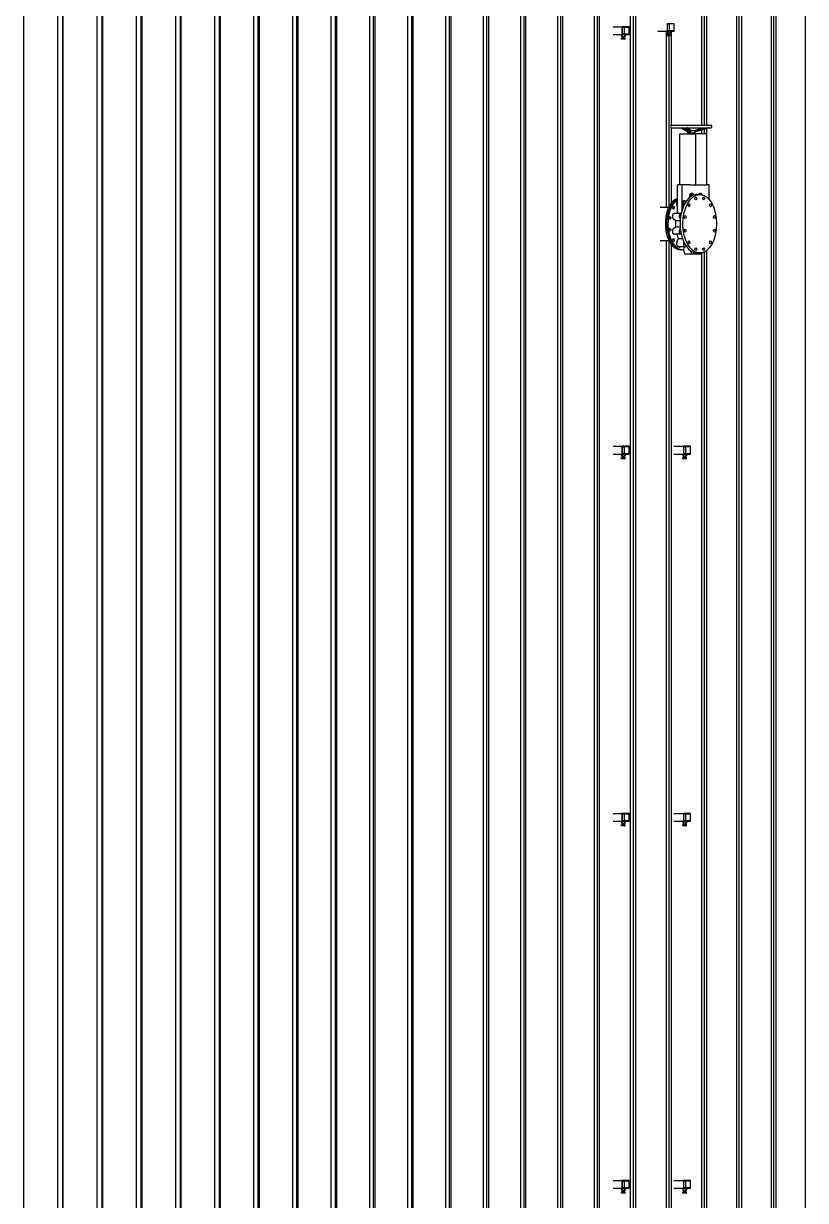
# Model space of a CAD drawing. Header units: millimetres. Extents: x 0 to 157650, y 0 to 89100.
# Drawn here: x 26623 to 32592, y 64173 to 73149 of the extents above; entities that cross this region are included whole.
import ezdxf

# ---------------------------------------------------------------- set-up
doc = ezdxf.new("R2010")
doc.units = ezdxf.units.MM
doc.header["$LTSCALE"] = 150
doc.layers.add('Visible', color=7, linetype='Continuous', lineweight=25)

msp = doc.modelspace()

# ---------------------------------------------------------------- linework, layer by layer
at = {"layer": 'Visible', "color": 9, "true_color": 0xc0c0c0}
for p, q in [((26622.7, 77170.4), (26622.7, 55508.9)), ((26883.9, 55508.9), (26883.9, 77170.4)), ((26922.1, 55508.9), (26922.1, 77170.4)), ((26923.9, 77170.4), (26923.9, 55508.9)), ((27184.8, 55508.9), (27184.8, 77170.4)), ((27222.1, 55508.9), (27222.1, 77170.4)), ((27224.7, 77170.4), (27224.7, 55508.9)), ((27485.1, 55508.9), (27485.1, 77170.4)), ((27521.4, 55508.9), (27521.4, 77170.4)), ((27524.9, 77170.4), (27524.9, 55508.9)), ((27784.7, 55508.9), (27784.7, 77170.4)), ((27820, 55508.9), (27820, 77170.4)), ((27824.4, 77170.4), (27824.4, 55508.9)), ((28083.3, 55508.9), (28083.3, 77170.4)), ((28117.7, 55508.9), (28117.7, 77170.4)), ((28122.9, 77170.4), (28122.9, 55508.9)), ((28380.9, 55508.9), (28380.9, 77170.4)), ((28414.3, 55508.9), (28414.3, 77170.4)), ((28420.3, 77170.4), (28420.3, 55508.9)), ((28677.2, 55508.9), (28677.2, 77170.4)), ((28709.5, 55508.9), (28709.5, 77170.4)), ((28716.4, 77170.4), (28716.4, 55508.9)), ((28972, 55508.9), (28972, 77170.4)), ((29003.3, 55508.9), (29003.3, 77170.4)), ((29011, 77170.4), (29011, 55508.9)), ((29265.2, 55508.9), (29265.2, 77170.4)), ((29295.4, 55508.9), (29295.4, 77170.4)), ((29304, 77170.4), (29304, 55508.9)), ((29556.6, 55508.9), (29556.6, 77170.4)), ((29585.7, 55508.9), (29585.7, 77170.4)), ((29595.1, 77170.4), (29595.1, 55508.9)), ((29846, 55508.9), (29846, 77170.4)), ((29873.9, 55508.9), (29873.9, 77170.4)), ((29884.2, 77170.4), (29884.2, 55508.9)), ((30133.2, 55508.9), (30133.2, 77170.4)), ((30160, 55508.9), (30160, 77170.4)), ((30171.1, 77170.4), (30171.1, 55508.9)), ((30418, 55508.9), (30418, 77170.4)), ((30443.7, 55508.9), (30443.7, 77170.4)), ((30455.6, 77170.4), (30455.6, 55508.9)), ((30700.3, 55508.9), (30700.3, 77170.4)), ((30724.9, 55508.9), (30724.9, 77170.4)), ((30737.6, 77170.4), (30737.6, 55508.9)), ((31800.9, 72374.9), (31800.9, 77170.4)), ((31820.7, 72374.9), (31820.7, 77170.4)), ((31836.6, 77170.4), (31836.6, 72374.9)), ((32068.1, 55508.9), (32068.1, 77170.4)), ((32086.6, 55508.9), (32086.6, 77170.4)), ((32103.3, 77170.4), (32103.3, 55508.9)), ((32331.7, 59289.5), (32331.7, 77170.4)), ((32349, 59289.5), (32349, 77170.4)), ((32366.4, 77170.4), (32366.4, 59286.5)), ((32591.6, 59238.9), (32591.6, 77170.4)), ((30980, 55508.9), (30980, 76223.4)), ((31003.3, 55508.9), (31003.3, 76215.9)), ((31016.8, 76215.9), (31016.8, 55508.9)), ((31256.7, 55508.9), (31256.7, 76153.2)), ((31278.9, 55508.9), (31278.9, 76152.9)), ((31293.2, 76152.9), (31293.2, 55508.9)), ((31530.4, 71749.9), (31530.4, 73091.9)), ((31566.5, 73091.9), (31566.5, 72374)), ((31551.4, 71754.5), (31551.4, 73055.9)), ((31566.5, 72355.7), (31566.5, 71778.5)), ((31800.9, 72350.7), (31800.9, 72354.9)), ((31836.6, 72350.7), (31836.6, 72306.9)), ((31800.9, 72306.9), (31800.9, 72339.6)), ((31820.7, 72306.9), (31820.7, 72345.8)), ((31530.4, 55508.9), (31530.4, 71493.9)), ((31551.4, 55508.9), (31551.4, 71489.3)), ((31566.5, 71465.3), (31566.5, 55508.9)), ((31800.9, 55508.9), (31800.9, 71395.1)), ((31820.7, 55508.9), (31820.7, 71408.3)), ((31836.6, 71418.3), (31836.6, 55508.9))]:
    msp.add_line(p, q, dxfattribs=at)
at = {"layer": 'Visible'}
for p, q in [((31123.8, 73125.4), (31192, 73125.4)), ((31190.2, 73123.4), (31190.2, 73067.4)), ((31243.4, 73125.4), (31192, 73125.4)), ((31192.9, 73122.4), (31242.4, 73122.4)), ((31192.9, 73068.4), (31192.9, 73122.4)), ((31194.7, 73119.4), (31193.7, 73118.4)), ((31209.7, 73118.4), (31193.7, 73118.4)), ((31193.7, 73068.4), (31193.7, 73118.4)), ((31208.7, 73119.4), (31194.7, 73119.4)), ((31208.7, 73119.4), (31209.7, 73118.4)), ((31209.7, 73068.4), (31209.7, 73118.4)), ((31242.4, 73122.4), (31242.4, 73068.4)), ((31245.2, 73067.4), (31245.2, 73123.4)), ((31464.8, 73091.9), (31537.7, 73091.9)), ((31532.2, 73091.2), (31532.2, 73078.1)), ((31534, 73091.9), (31532.7, 73091.4)), ((31534, 73077.4), (31532.7, 73077.9)), ((31534, 73077.4), (31536.1, 73077.4)), ((31535.9, 73149.9), (31535.9, 73093.9)), ((31536.1, 73077.4), (31546.9, 73077.4)), ((31537.7, 73091.9), (31588.4, 73091.9)), ((31538, 73065.9), (31538, 73077.4)), ((31538.6, 73148.9), (31587.5, 73148.9)), ((31538.6, 73094.9), (31538.6, 73148.9)), ((31539, 73145.9), (31538.6, 73145.5)), ((31554, 73144.9), (31538.6, 73144.9)), ((31587.5, 73094.9), (31538.6, 73094.9)), ((31553, 73145.9), (31539, 73145.9)), ((31540, 73078.1), (31540, 73091.2)), ((31546.9, 73077.4), (31556.8, 73077.4)), ((31553, 73145.9), (31554, 73144.9)), ((31553.8, 73091.2), (31553.8, 73078.1)), ((31554, 73094.9), (31554, 73144.9)), ((31554, 73065.9), (31554, 73077.4)), ((31556.8, 73077.4), (31558, 73077.4)), ((31558, 73091.9), (31559.3, 73091.4)), ((31558, 73077.4), (31559.3, 73077.9)), ((31559.8, 73091.2), (31559.8, 73078.1)), ((31587.5, 73148.9), (31587.5, 73094.9)), ((31590.2, 73093.9), (31590.2, 73149.9)), ((31123.8, 73065.4), (31192, 73065.4)), ((31187.9, 73064.7), (31187.9, 73051.6)), ((31189.7, 73065.4), (31188.2, 73064.8)), ((31189.7, 73050.9), (31188.2, 73051.4)), ((31188.3, 73030.1), (31188.3, 73038.6)), ((31188.3, 73038.6), (31190.2, 73038.6)), ((31189.7, 73029.4), (31189.3, 73029.5)), ((31189.7, 73050.9), (31191.6, 73050.9)), ((31213.7, 73039.4), (31189.7, 73039.4)), ((31189.7, 73038.6), (31189.7, 73039.4)), ((31190.2, 73029.4), (31189.7, 73029.4)), ((31190.2, 73038.6), (31192, 73038.6)), ((31198.7, 73029.4), (31190.2, 73029.4)), ((31191.6, 73050.9), (31202.3, 73050.9)), ((31192, 73065.4), (31243.4, 73065.4)), ((31192, 73038.6), (31198.7, 73038.6)), ((31192, 73030.1), (31192, 73038.6)), ((31242.4, 73068.4), (31192.9, 73068.4)), ((31193.7, 73039.4), (31193.7, 73050.9)), ((31195.4, 73051.6), (31195.4, 73064.7)), ((31198.7, 73038.6), (31205.4, 73038.6)), ((31210.2, 73029.4), (31198.7, 73029.4)), ((31202.3, 73050.9), (31212.4, 73050.9)), ((31205.4, 73030.1), (31205.4, 73038.6)), ((31205.4, 73038.6), (31210.2, 73038.6)), ((31209.2, 73064.7), (31209.2, 73051.6)), ((31209.7, 73039.4), (31209.7, 73050.9)), ((31210.2, 73038.6), (31215.1, 73038.6)), ((31213.7, 73029.4), (31210.2, 73029.4)), ((31212.4, 73050.9), (31213.7, 73050.9)), ((31213.7, 73065.4), (31215.3, 73064.8)), ((31213.7, 73050.9), (31215.3, 73051.4)), ((31213.7, 73038.6), (31213.7, 73039.4)), ((31213.7, 73029.4), (31214.2, 73029.5)), ((31215.1, 73030.1), (31215.1, 73038.6)), ((31215.6, 73064.7), (31215.6, 73051.6)), ((31532.5, 73056.6), (31532.5, 73065.1)), ((31532.5, 73065.1), (31534.5, 73065.1)), ((31534, 73055.9), (31533.5, 73056.1)), ((31558, 73065.9), (31534, 73065.9)), ((31534, 73065.1), (31534, 73065.9)), ((31534.5, 73055.9), (31534, 73055.9)), ((31534.5, 73065.1), (31536.5, 73065.1)), ((31543.3, 73055.9), (31534.5, 73055.9)), ((31536.5, 73065.1), (31543.3, 73065.1)), ((31536.5, 73056.6), (31536.5, 73065.1)), ((31543.3, 73065.1), (31550, 73065.1)), ((31554.8, 73055.9), (31543.3, 73055.9)), ((31550, 73056.6), (31550, 73065.1)), ((31550, 73065.1), (31554.8, 73065.1)), ((31554.8, 73065.1), (31559.5, 73065.1)), ((31558, 73055.9), (31554.8, 73055.9)), ((31558, 73065.1), (31558, 73065.9)), ((31558, 73055.9), (31558.5, 73056.1)), ((31559.5, 73056.6), (31559.5, 73065.1)), ((31567.6, 72374.9), (31871.9, 72374.9)), ((31567.6, 72354.9), (31871.9, 72354.9)), ((31631.4, 72306.9), (31752.8, 72306.9)), ((31631.4, 71919.9), (31631.4, 72306.9)), ((31692.3, 72325.2), (31692.3, 72314.9)), ((31692.3, 72314.9), (31747.3, 72314.9)), ((31696.8, 72322.9), (31713.1, 72322.9)), ((31699.8, 72314.9), (31699.8, 72306.9)), ((31713.1, 72333.4), (31713.1, 72322.9)), ((31713.1, 72333.4), (31744.3, 72333.4)), ((31739.8, 72314.9), (31739.8, 72306.9)), ((31744.3, 72333.4), (31744.3, 72322.9)), ((31744.3, 72322.9), (31747.3, 72322.9)), ((31747.3, 72322.9), (31825.5, 72347.3)), ((31747.3, 72322.9), (31747.3, 72314.9)), ((31839.2, 72306.9), (31752.8, 72306.9)), ((31752.8, 72306.9), (31752.8, 71919.9)), ((31839.2, 71919.9), (31839.2, 72306.9)), ((31647.2, 71919.9), (31614.6, 71919.9)), ((31614.6, 71699.8), (31614.6, 71919.9)), ((31647.2, 71919.9), (31647.2, 71718.6)), ((31708.4, 71919.9), (31647.2, 71919.9)), ((31708.4, 71919.9), (31752.8, 71919.9)), ((31752.8, 71919.9), (31839.2, 71919.9)), ((31855.9, 71919.9), (31839.2, 71919.9)), ((31855.9, 71807.2), (31855.9, 71919.9)), ((31706.9, 71822), (31706.5, 71827.6)), ((31728.9, 71852.5), (31719.1, 71852.5)), ((31763.4, 71844.4), (31784.6, 71844.4)), ((31793.7, 71852.5), (31784, 71852.5)), ((31481.5, 71749.9), (31549.1, 71749.9)), ((31614.6, 71752), (31610.5, 71761.2)), ((31657.9, 71750), (31652.9, 71761.2)), ((31662.7, 71761.2), (31662.7, 71761.1)), ((31672.8, 71796.6), (31663, 71796.6)), ((31602.1, 71644), (31583.4, 71657.5)), ((31640.4, 71699.8), (31588.2, 71699.8)), ((31635, 71644), (31602.1, 71644)), ((31635.5, 71657.5), (31636, 71657.1)), ((31642.5, 71699.5), (31642.1, 71699.6)), ((31583.4, 71586.3), (31602.1, 71599.7)), ((31640.4, 71544), (31588.2, 71544)), ((31602.1, 71599.7), (31635, 71599.7)), ((31636, 71586.7), (31635.5, 71586.3)), ((31642.1, 71544.2), (31642.5, 71544.3)), ((31481.5, 71493.9), (31549.1, 71493.9)), ((31610.5, 71482.5), (31622.9, 71510.3)), ((31622.9, 71510.3), (31651.8, 71510.3)), ((31662.7, 71482.7), (31662.7, 71482.5)), ((31672.8, 71447.1), (31620.6, 71447.1)), ((31646, 71424.4), (31636.3, 71424.4)), ((31655.8, 71424.4), (31646, 71424.4)), ((31664.1, 71416.1), (31666.5, 71447.1)), ((31728.9, 71391.2), (31676.8, 71391.2)), ((31679.9, 71450.9), (31680.9, 71450.9)), ((31793.7, 71391.2), (31741.6, 71391.2)), ((31763.4, 71399.4), (31784.6, 71399.4)), ((31123.8, 69925.4), (31192, 69925.4)), ((31123.8, 69865.4), (31192, 69865.4)), ((31187.9, 69864.7), (31187.9, 69851.6)), ((31189.7, 69865.4), (31188.2, 69864.8)), ((31189.7, 69850.9), (31188.2, 69851.4)), ((31188.3, 69830.1), (31188.3, 69838.6)), ((31188.3, 69838.6), (31190.2, 69838.6)), ((31189.7, 69850.9), (31191.6, 69850.9)), ((31213.7, 69839.4), (31189.7, 69839.4)), ((31189.7, 69838.6), (31189.7, 69839.4)), ((31190.2, 69923.4), (31190.2, 69867.4)), ((31190.2, 69838.6), (31192, 69838.6)), ((31191.6, 69850.9), (31202.3, 69850.9)), ((31243.4, 69925.4), (31192, 69925.4)), ((31192, 69865.4), (31243.4, 69865.4)), ((31192, 69838.6), (31198.7, 69838.6)), ((31192, 69830.1), (31192, 69838.6)), ((31192.9, 69922.4), (31242.4, 69922.4)), ((31192.9, 69868.4), (31192.9, 69922.4)), ((31242.4, 69868.4), (31192.9, 69868.4)), ((31194.7, 69919.4), (31193.7, 69918.4)), ((31209.7, 69918.4), (31193.7, 69918.4)), ((31193.7, 69868.4), (31193.7, 69918.4)), ((31193.7, 69839.4), (31193.7, 69850.9)), ((31208.7, 69919.4), (31194.7, 69919.4)), ((31195.4, 69851.6), (31195.4, 69864.7)), ((31198.7, 69838.6), (31205.4, 69838.6)), ((31202.3, 69850.9), (31212.4, 69850.9)), ((31205.4, 69830.1), (31205.4, 69838.6)), ((31205.4, 69838.6), (31210.2, 69838.6)), ((31208.7, 69919.4), (31209.7, 69918.4)), ((31209.2, 69864.7), (31209.2, 69851.6)), ((31209.7, 69868.4), (31209.7, 69918.4)), ((31209.7, 69839.4), (31209.7, 69850.9)), ((31210.2, 69838.6), (31215.1, 69838.6)), ((31212.4, 69850.9), (31213.7, 69850.9)), ((31213.7, 69865.4), (31215.3, 69864.8)), ((31213.7, 69850.9), (31215.3, 69851.4)), ((31213.7, 69838.6), (31213.7, 69839.4)), ((31215.1, 69830.1), (31215.1, 69838.6)), ((31215.6, 69864.7), (31215.6, 69851.6)), ((31242.4, 69922.4), (31242.4, 69868.4)), ((31245.2, 69867.4), (31245.2, 69923.4)), ((31587.5, 69925.4), (31662.2, 69925.4)), ((31587.5, 69865.4), (31662.2, 69865.4)), ((31656.1, 69864.7), (31656.1, 69851.6)), ((31656.4, 69830.1), (31656.4, 69838.6)), ((31656.4, 69838.6), (31658.5, 69838.6)), ((31657.9, 69865.4), (31656.7, 69864.9)), ((31657.9, 69850.9), (31656.7, 69851.3)), ((31657.9, 69850.9), (31660.1, 69850.9)), ((31681.9, 69839.4), (31657.9, 69839.4)), ((31657.9, 69838.6), (31657.9, 69839.4)), ((31658.5, 69838.6), (31660.5, 69838.6)), ((31660.1, 69850.9), (31670.9, 69850.9)), ((31660.4, 69923.4), (31660.4, 69867.4)), ((31660.5, 69838.6), (31667.3, 69838.6)), ((31660.5, 69830.1), (31660.5, 69838.6)), ((31661.9, 69839.4), (31661.9, 69850.9)), ((31712.6, 69925.4), (31662.2, 69925.4)), ((31662.2, 69865.4), (31712.6, 69865.4)), ((31663.1, 69922.4), (31711.7, 69922.4)), ((31663.1, 69868.4), (31663.1, 69922.4)), ((31676.9, 69919.4), (31663.1, 69919.4)), ((31677.9, 69918.4), (31663.1, 69918.4)), ((31711.7, 69868.4), (31663.1, 69868.4)), ((31664, 69851.6), (31664, 69864.7)), ((31667.3, 69838.6), (31674.1, 69838.6)), ((31670.9, 69850.9), (31680.8, 69850.9)), ((31674.1, 69830.1), (31674.1, 69838.6)), ((31674.1, 69838.6), (31678.8, 69838.6)), ((31676.9, 69919.4), (31677.9, 69918.4)), ((31677.8, 69864.7), (31677.8, 69851.6)), ((31677.9, 69868.4), (31677.9, 69918.4)), ((31677.9, 69839.4), (31677.9, 69850.9)), ((31678.8, 69838.6), (31683.4, 69838.6)), ((31680.8, 69850.9), (31681.9, 69850.9)), ((31681.9, 69865.4), (31683.1, 69864.9)), ((31681.9, 69850.9), (31683.1, 69851.3)), ((31681.9, 69838.6), (31681.9, 69839.4)), ((31683.4, 69830.1), (31683.4, 69838.6)), ((31683.7, 69864.7), (31683.7, 69851.6)), ((31711.7, 69922.4), (31711.7, 69868.4)), ((31714.4, 69867.4), (31714.4, 69923.4)), ((31189.7, 69829.4), (31189.3, 69829.5)), ((31190.2, 69829.4), (31189.7, 69829.4)), ((31198.7, 69829.4), (31190.2, 69829.4)), ((31210.2, 69829.4), (31198.7, 69829.4)), ((31213.7, 69829.4), (31210.2, 69829.4)), ((31213.7, 69829.4), (31214.2, 69829.5)), ((31657.9, 69829.4), (31657.3, 69829.6)), ((31658.5, 69829.4), (31657.9, 69829.4)), ((31667.3, 69829.4), (31658.5, 69829.4)), ((31678.8, 69829.4), (31667.3, 69829.4)), ((31681.9, 69829.4), (31678.8, 69829.4)), ((31681.9, 69829.4), (31682.5, 69829.6)), ((31123.8, 67125.4), (31192, 67125.4)), ((31123.8, 67065.4), (31192, 67065.4)), ((31187.9, 67064.7), (31187.9, 67051.6)), ((31189.7, 67065.4), (31188.2, 67064.8)), ((31190.2, 67123.4), (31190.2, 67067.4)), ((31243.4, 67125.4), (31192, 67125.4)), ((31192, 67065.4), (31243.4, 67065.4)), ((31192.9, 67122.4), (31242.4, 67122.4)), ((31192.9, 67068.4), (31192.9, 67122.4)), ((31242.4, 67068.4), (31192.9, 67068.4)), ((31194.7, 67119.4), (31193.7, 67118.4)), ((31209.7, 67118.4), (31193.7, 67118.4)), ((31193.7, 67068.4), (31193.7, 67118.4)), ((31208.7, 67119.4), (31194.7, 67119.4)), ((31195.4, 67051.6), (31195.4, 67064.7)), ((31208.7, 67119.4), (31209.7, 67118.4)), ((31209.2, 67064.7), (31209.2, 67051.6)), ((31209.7, 67068.4), (31209.7, 67118.4)), ((31213.7, 67065.4), (31215.3, 67064.8)), ((31215.6, 67064.7), (31215.6, 67051.6)), ((31242.4, 67122.4), (31242.4, 67068.4)), ((31245.2, 67067.4), (31245.2, 67123.4)), ((31587.5, 67125.4), (31662.2, 67125.4)), ((31587.5, 67065.4), (31662.2, 67065.4)), ((31656.1, 67064.7), (31656.1, 67051.6)), ((31657.9, 67065.4), (31656.7, 67064.9)), ((31660.4, 67123.4), (31660.4, 67067.4)), ((31712.6, 67125.4), (31662.2, 67125.4)), ((31662.2, 67065.4), (31712.6, 67065.4)), ((31663.1, 67122.4), (31711.7, 67122.4)), ((31663.1, 67068.4), (31663.1, 67122.4)), ((31676.9, 67119.4), (31663.1, 67119.4)), ((31677.9, 67118.4), (31663.1, 67118.4)), ((31711.7, 67068.4), (31663.1, 67068.4)), ((31664, 67051.6), (31664, 67064.7)), ((31676.9, 67119.4), (31677.9, 67118.4)), ((31677.8, 67064.7), (31677.8, 67051.6)), ((31677.9, 67068.4), (31677.9, 67118.4)), ((31681.9, 67065.4), (31683.1, 67064.9)), ((31683.7, 67064.7), (31683.7, 67051.6)), ((31711.7, 67122.4), (31711.7, 67068.4)), ((31714.4, 67067.4), (31714.4, 67123.4)), ((31189.7, 67050.9), (31188.2, 67051.4)), ((31188.3, 67030.1), (31188.3, 67038.6)), ((31188.3, 67038.6), (31190.2, 67038.6)), ((31189.7, 67029.4), (31189.3, 67029.5)), ((31189.7, 67050.9), (31191.6, 67050.9)), ((31213.7, 67039.4), (31189.7, 67039.4)), ((31189.7, 67038.6), (31189.7, 67039.4)), ((31190.2, 67029.4), (31189.7, 67029.4)), ((31190.2, 67038.6), (31192, 67038.6)), ((31198.7, 67029.4), (31190.2, 67029.4)), ((31191.6, 67050.9), (31202.3, 67050.9)), ((31192, 67038.6), (31198.7, 67038.6)), ((31192, 67030.1), (31192, 67038.6)), ((31193.7, 67039.4), (31193.7, 67050.9)), ((31198.7, 67038.6), (31205.4, 67038.6)), ((31210.2, 67029.4), (31198.7, 67029.4)), ((31202.3, 67050.9), (31212.4, 67050.9)), ((31205.4, 67030.1), (31205.4, 67038.6)), ((31205.4, 67038.6), (31210.2, 67038.6)), ((31209.7, 67039.4), (31209.7, 67050.9)), ((31210.2, 67038.6), (31215.1, 67038.6)), ((31213.7, 67029.4), (31210.2, 67029.4)), ((31212.4, 67050.9), (31213.7, 67050.9)), ((31213.7, 67050.9), (31215.3, 67051.4)), ((31213.7, 67038.6), (31213.7, 67039.4)), ((31213.7, 67029.4), (31214.2, 67029.5)), ((31215.1, 67030.1), (31215.1, 67038.6)), ((31656.4, 67030.1), (31656.4, 67038.6)), ((31656.4, 67038.6), (31658.5, 67038.6)), ((31657.9, 67050.9), (31656.7, 67051.3)), ((31657.9, 67029.4), (31657.3, 67029.6)), ((31657.9, 67050.9), (31660.1, 67050.9)), ((31681.9, 67039.4), (31657.9, 67039.4)), ((31657.9, 67038.6), (31657.9, 67039.4)), ((31658.5, 67029.4), (31657.9, 67029.4)), ((31658.5, 67038.6), (31660.5, 67038.6)), ((31667.3, 67029.4), (31658.5, 67029.4)), ((31660.1, 67050.9), (31670.9, 67050.9)), ((31660.5, 67038.6), (31667.3, 67038.6)), ((31660.5, 67030.1), (31660.5, 67038.6)), ((31661.9, 67039.4), (31661.9, 67050.9)), ((31667.3, 67038.6), (31674.1, 67038.6)), ((31678.8, 67029.4), (31667.3, 67029.4)), ((31670.9, 67050.9), (31680.8, 67050.9)), ((31674.1, 67030.1), (31674.1, 67038.6)), ((31674.1, 67038.6), (31678.8, 67038.6)), ((31677.9, 67039.4), (31677.9, 67050.9)), ((31678.8, 67038.6), (31683.4, 67038.6)), ((31681.9, 67029.4), (31678.8, 67029.4)), ((31680.8, 67050.9), (31681.9, 67050.9)), ((31681.9, 67050.9), (31683.1, 67051.3)), ((31681.9, 67038.6), (31681.9, 67039.4)), ((31681.9, 67029.4), (31682.5, 67029.6)), ((31683.4, 67030.1), (31683.4, 67038.6)), ((31123.8, 64325.4), (31192, 64325.4)), ((31190.2, 64323.4), (31190.2, 64267.4)), ((31243.4, 64325.4), (31192, 64325.4)), ((31192.9, 64322.4), (31242.4, 64322.4)), ((31192.9, 64268.4), (31192.9, 64322.4)), ((31194.7, 64319.4), (31193.7, 64318.4)), ((31209.7, 64318.4), (31193.7, 64318.4)), ((31193.7, 64268.4), (31193.7, 64318.4)), ((31208.7, 64319.4), (31194.7, 64319.4)), ((31208.7, 64319.4), (31209.7, 64318.4)), ((31209.7, 64268.4), (31209.7, 64318.4)), ((31242.4, 64322.4), (31242.4, 64268.4)), ((31245.2, 64267.4), (31245.2, 64323.4)), ((31587.5, 64325.4), (31662.2, 64325.4)), ((31660.4, 64323.4), (31660.4, 64267.4)), ((31712.6, 64325.4), (31662.2, 64325.4)), ((31663.1, 64322.4), (31711.7, 64322.4)), ((31663.1, 64268.4), (31663.1, 64322.4)), ((31676.9, 64319.4), (31663.1, 64319.4)), ((31677.9, 64318.4), (31663.1, 64318.4)), ((31676.9, 64319.4), (31677.9, 64318.4)), ((31677.9, 64268.4), (31677.9, 64318.4)), ((31711.7, 64322.4), (31711.7, 64268.4)), ((31714.4, 64267.4), (31714.4, 64323.4)), ((31123.8, 64265.4), (31192, 64265.4)), ((31187.9, 64264.7), (31187.9, 64251.6)), ((31189.7, 64265.4), (31188.2, 64264.8)), ((31189.7, 64250.9), (31188.2, 64251.4)), ((31188.3, 64230.1), (31188.3, 64238.6)), ((31188.3, 64238.6), (31190.2, 64238.6)), ((31189.7, 64229.4), (31189.3, 64229.5)), ((31189.7, 64250.9), (31191.6, 64250.9)), ((31213.7, 64239.4), (31189.7, 64239.4)), ((31189.7, 64238.6), (31189.7, 64239.4)), ((31190.2, 64229.4), (31189.7, 64229.4)), ((31190.2, 64238.6), (31192, 64238.6)), ((31198.7, 64229.4), (31190.2, 64229.4)), ((31191.6, 64250.9), (31202.3, 64250.9)), ((31192, 64265.4), (31243.4, 64265.4)), ((31192, 64238.6), (31198.7, 64238.6)), ((31192, 64230.1), (31192, 64238.6)), ((31242.4, 64268.4), (31192.9, 64268.4)), ((31193.7, 64239.4), (31193.7, 64250.9)), ((31195.4, 64251.6), (31195.4, 64264.7)), ((31198.7, 64238.6), (31205.4, 64238.6)), ((31210.2, 64229.4), (31198.7, 64229.4)), ((31202.3, 64250.9), (31212.4, 64250.9)), ((31205.4, 64230.1), (31205.4, 64238.6)), ((31205.4, 64238.6), (31210.2, 64238.6)), ((31209.2, 64264.7), (31209.2, 64251.6)), ((31209.7, 64239.4), (31209.7, 64250.9)), ((31210.2, 64238.6), (31215.1, 64238.6)), ((31213.7, 64229.4), (31210.2, 64229.4)), ((31212.4, 64250.9), (31213.7, 64250.9)), ((31213.7, 64265.4), (31215.3, 64264.8)), ((31213.7, 64250.9), (31215.3, 64251.4)), ((31213.7, 64238.6), (31213.7, 64239.4)), ((31213.7, 64229.4), (31214.2, 64229.5)), ((31215.1, 64230.1), (31215.1, 64238.6)), ((31215.6, 64264.7), (31215.6, 64251.6)), ((31587.5, 64265.4), (31662.2, 64265.4)), ((31656.1, 64264.7), (31656.1, 64251.6)), ((31656.4, 64230.1), (31656.4, 64238.6)), ((31656.4, 64238.6), (31658.5, 64238.6)), ((31657.9, 64265.4), (31656.7, 64264.9)), ((31657.9, 64250.9), (31656.7, 64251.3)), ((31657.9, 64229.4), (31657.3, 64229.6)), ((31657.9, 64250.9), (31660.1, 64250.9)), ((31681.9, 64239.4), (31657.9, 64239.4)), ((31657.9, 64238.6), (31657.9, 64239.4)), ((31658.5, 64229.4), (31657.9, 64229.4)), ((31658.5, 64238.6), (31660.5, 64238.6)), ((31667.3, 64229.4), (31658.5, 64229.4)), ((31660.1, 64250.9), (31670.9, 64250.9)), ((31660.5, 64238.6), (31667.3, 64238.6)), ((31660.5, 64230.1), (31660.5, 64238.6)), ((31661.9, 64239.4), (31661.9, 64250.9)), ((31662.2, 64265.4), (31712.6, 64265.4)), ((31711.7, 64268.4), (31663.1, 64268.4)), ((31664, 64251.6), (31664, 64264.7)), ((31667.3, 64238.6), (31674.1, 64238.6)), ((31678.8, 64229.4), (31667.3, 64229.4)), ((31670.9, 64250.9), (31680.8, 64250.9)), ((31674.1, 64230.1), (31674.1, 64238.6)), ((31674.1, 64238.6), (31678.8, 64238.6)), ((31677.8, 64264.7), (31677.8, 64251.6)), ((31677.9, 64239.4), (31677.9, 64250.9)), ((31678.8, 64238.6), (31683.4, 64238.6)), ((31681.9, 64229.4), (31678.8, 64229.4)), ((31680.8, 64250.9), (31681.9, 64250.9)), ((31681.9, 64265.4), (31683.1, 64264.9)), ((31681.9, 64250.9), (31683.1, 64251.3)), ((31681.9, 64238.6), (31681.9, 64239.4)), ((31681.9, 64229.4), (31682.5, 64229.6)), ((31683.4, 64230.1), (31683.4, 64238.6)), ((31683.7, 64264.7), (31683.7, 64251.6))]:
    msp.add_line(p, q, dxfattribs=at)
for centre, start, end in [((31574.3, 72364.9), 123.55731, 236.44269), ((31865.3, 72364.9), 303.55731, 56.44269)]:
    msp.add_arc(centre, 12, start, end, dxfattribs=at)
for centre, major_axis, ratio, start_param, end_param in [((31192, 73123.4), (0, 2), 0.917105, 0, 1.570796), ((31243.4, 73123.4), (0, 2), 0.917105, 4.712389, 6.283185), ((31537.7, 73093.9), (0, -2), 0.904442, 4.712389, 6.283185), ((31588.4, 73093.9), (0, -2), 0.904442, 0, 1.570796), ((31192, 73067.4), (0, -2), 0.917105, 4.712389, 6.283185), ((31243.4, 73067.4), (0, -2), 0.917105, 0, 1.570796), ((31636.3, 71621.9), (0, -197.5), 0.579694, 3.331743, 6.283185), ((31763.4, 71621.9), (0, 222.5), 0.579694, 0, 3.141593), ((31719.1, 71830.5), (0, 22), 0.579694, 0, 1.701696), ((31728.9, 71830.5), (0, 22), 0.579694, 5.196752, 7.924512), ((31784, 71830.5), (0, 22), 0.579694, 0, 0.889242), ((31793.7, 71830.5), (0, 22), 0.579694, 5.242147, 7.172427), ((31646, 71621.9), (0, -197.5), 0.579694, 3.419571, 6.283185), ((31646, 71621.9), (0, -197.5), 0.579694, 3.419571, 6.283185), ((31655.8, 71621.9), (0, 197.5), 0.579694, 0.368072, 3.22026), ((31574.3, 71745.6), (0, -11), 0.579694, 0.873694, 2.267899), ((31574.3, 71745.6), (0, 11), 0.579694, 4.015286, 5.409491), ((31620.6, 71774.6), (0, 22), 0.579694, 0.49225, 2.225295), ((31663, 71774.6), (0, 22), 0.579694, 0, 2.225295), ((31672.8, 71774.6), (0, 22), 0.579694, 5.642744, 8.50848), ((31548, 71667.2), (0, -11), 0.579694, 0.873694, 2.267899), ((31548, 71667.2), (0, 11), 0.579694, 4.015286, 5.409491), ((31588.2, 71677.8), (0, 22), 0.579694, 0, 2.748894), ((31707.1, 71621.9), (0, 186), 0.579694, 1.443842, 1.69775), ((31707.1, 71621.9), (0, 186), 0.579694, 1.031682, 1.138625), ((31640.4, 71677.8), (0, 22), 0.579694, 6.152286, 9.032079), ((31548, 71576.6), (0, -11), 0.579694, 0.873694, 2.267899), ((31548, 71576.6), (0, 11), 0.579694, 4.015286, 5.409491), ((31588.2, 71566), (0, -22), 0.579694, 3.534292, 6.283185), ((31707.1, 71621.9), (0, 186), 0.579694, 2.002968, 2.229381), ((31640.4, 71566), (0, 22), 0.579694, 0.392699, 3.272492), ((31574.3, 71498.1), (0, -11), 0.579694, 0.873694, 2.267899), ((31574.3, 71498.1), (0, 11), 0.579694, 4.015286, 5.409491), ((31620.6, 71469.1), (0, -22), 0.579694, 4.057891, 6.283185), ((31672.8, 71469.1), (0, -22), 0.579694, 4.057891, 6.923627), ((31629.6, 71452.8), (0, -11), 0.579694, 5.256905, 7.309466), ((31619.8, 71452.8), (0, -11), 0.579694, 0.873694, 1.02628), ((31619.8, 71452.8), (0, 11), 0.579694, 4.015286, 4.167873), ((31676.8, 71413.2), (0, -22), 0.579694, 4.581489, 6.283185), ((31728.9, 71413.2), (0, -22), 0.579694, 4.641859, 7.369618), ((31741.6, 71413.2), (0, -22), 0.579694, 5.763526, 6.283185), ((31793.7, 71413.2), (0, -22), 0.579694, 5.393943, 7.324224), ((31192, 69923.4), (0, 2), 0.917105, 0, 1.570796), ((31192, 69867.4), (0, -2), 0.917105, 4.712389, 6.283185), ((31243.4, 69923.4), (0, 2), 0.917105, 4.712389, 6.283185), ((31243.4, 69867.4), (0, -2), 0.917105, 0, 1.570796), ((31662.2, 69923.4), (0, 2), 0.899628, 0, 1.570796), ((31662.2, 69867.4), (0, -2), 0.899628, 4.712389, 6.283185), ((31712.6, 69923.4), (0, 2), 0.899628, 4.712389, 6.283185), ((31712.6, 69867.4), (0, -2), 0.899628, 0, 1.570796), ((31192, 67123.4), (0, 2), 0.917105, 0, 1.570796), ((31192, 67067.4), (0, -2), 0.917105, 4.712389, 6.283185), ((31243.4, 67123.4), (0, 2), 0.917105, 4.712389, 6.283185), ((31243.4, 67067.4), (0, -2), 0.917105, 0, 1.570796), ((31662.2, 67123.4), (0, 2), 0.899628, 0, 1.570796), ((31662.2, 67067.4), (0, -2), 0.899628, 4.712389, 6.283185), ((31712.6, 67123.4), (0, 2), 0.899628, 4.712389, 6.283185), ((31712.6, 67067.4), (0, -2), 0.899628, 0, 1.570796), ((31192, 64323.4), (0, 2), 0.917105, 0, 1.570796), ((31243.4, 64323.4), (0, 2), 0.917105, 4.712389, 6.283185), ((31662.2, 64323.4), (0, 2), 0.899628, 0, 1.570796), ((31712.6, 64323.4), (0, 2), 0.899628, 4.712389, 6.283185), ((31192, 64267.4), (0, -2), 0.917105, 4.712389, 6.283185), ((31243.4, 64267.4), (0, -2), 0.917105, 0, 1.570796), ((31662.2, 64267.4), (0, -2), 0.899628, 4.712389, 6.283185), ((31712.6, 64267.4), (0, -2), 0.899628, 0, 1.570796)]:
    msp.add_ellipse(centre, major_axis=major_axis, ratio=ratio, start_param=start_param, end_param=end_param, dxfattribs=at)
for centre, major_axis in [((31784.6, 71621.9), (0, 222.5)), ((31754.6, 71815.1), (0, 11)), ((31814.6, 71815.1), (0, 11)), ((31584.1, 71745.6), (0, 11)), ((31702.6, 71763.3), (0, 11)), ((31866.5, 71763.3), (0, 11)), ((31557.8, 71667.2), (0, 11)), ((31672.6, 71673.6), (0, 11)), ((31896.5, 71673.6), (0, 11)), ((31557.8, 71576.6), (0, -11)), ((31672.6, 71570.1), (0, -11)), ((31896.5, 71570.1), (0, -11)), ((31584.1, 71498.1), (0, -11)), ((31702.6, 71480.5), (0, -11)), ((31866.5, 71480.5), (0, -11)), ((31754.6, 71428.7), (0, -11)), ((31814.6, 71428.7), (0, -11))]:
    msp.add_ellipse(centre, major_axis=major_axis, ratio=0.579694, dxfattribs=at)
for points, weights in [([(31536.1, 73091.9), (31534.3, 73091.9), (31532.2, 73091.2)], [1, 1.11576506476, 1.15554960661]), ([(31532.2, 73091.2), (31532.4, 73091.3), (31532.7, 73091.4)], [1.15554960661, 1.14898553609, 1.14035313463]), ([(31532.2, 73078.1), (31534.3, 73077.4), (31536.1, 73077.4)], [1.15554960661, 1.11576506476, 1]), ([(31532.7, 73077.9), (31532.4, 73077.9), (31532.2, 73078.1)], [1.14035313463, 1.14898553609, 1.15554960661]), ([(31540, 73091.2), (31537.9, 73091.9), (31536.1, 73091.9)], [1.15554960661, 1.11576506476, 1]), ([(31536.1, 73077.4), (31537.9, 73077.4), (31540, 73078.1)], [1, 1.11576506476, 1.15554960661]), ([(31546.9, 73091.9), (31543.7, 73091.9), (31540, 73091.2)], [1, 1.11576506476, 1.15554960661]), ([(31540, 73078.1), (31543.7, 73077.4), (31546.9, 73077.4)], [1.15554960661, 1.11576506476, 1]), ([(31553.8, 73091.2), (31550.1, 73091.9), (31546.9, 73091.9)], [1.15554960661, 1.11576506476, 1]), ([(31546.9, 73077.4), (31550.1, 73077.4), (31553.8, 73078.1)], [1, 1.11576506476, 1.15554960661]), ([(31556.8, 73091.9), (31555.4, 73091.9), (31553.8, 73091.2)], [1, 1.11576506476, 1.15554960661]), ([(31553.8, 73078.1), (31555.4, 73077.4), (31556.8, 73077.4)], [1.15554960661, 1.11576506476, 1]), ([(31559.8, 73091.2), (31558.2, 73091.9), (31556.8, 73091.9)], [1.15554960661, 1.11576506476, 1]), ([(31556.8, 73077.4), (31558.2, 73077.4), (31559.8, 73078.1)], [1, 1.11576506476, 1.15554960661]), ([(31191.6, 73065.4), (31189.9, 73065.4), (31187.9, 73064.7)], [1, 1.11576506476, 1.15554960661]), ([(31187.9, 73064.7), (31188.1, 73064.8), (31188.2, 73064.8)], [1.15554960661, 1.15159571901, 1.14689138066]), ([(31187.9, 73051.6), (31189.9, 73050.9), (31191.6, 73050.9)], [1.15554960661, 1.11576506476, 1]), ([(31188.2, 73051.4), (31188.1, 73051.5), (31187.9, 73051.6)], [1.14689138066, 1.15159571901, 1.15554960661]), ([(31190.2, 73029.4), (31189.3, 73029.4), (31188.3, 73030.1)], [1, 1.04818815859, 1.01981541865]), ([(31192, 73030.1), (31191, 73029.4), (31190.2, 73029.4)], [1.01981541865, 1.04818815859, 1]), ([(31195.4, 73064.7), (31193.4, 73065.4), (31191.6, 73065.4)], [1.15554960661, 1.11576506476, 1]), ([(31191.6, 73050.9), (31193.4, 73050.9), (31195.4, 73051.6)], [1, 1.11576506476, 1.15554960661]), ([(31198.7, 73029.4), (31195.6, 73029.4), (31192, 73030.1)], [1, 1.04818815859, 1.01981541865]), ([(31202.3, 73065.4), (31199.1, 73065.4), (31195.4, 73064.7)], [1, 1.11576506476, 1.15554960661]), ([(31195.4, 73051.6), (31199.1, 73050.9), (31202.3, 73050.9)], [1.15554960661, 1.11576506476, 1]), ([(31205.4, 73030.1), (31201.8, 73029.4), (31198.7, 73029.4)], [1.01981541865, 1.04818815859, 1]), ([(31209.2, 73064.7), (31205.5, 73065.4), (31202.3, 73065.4)], [1.15554960661, 1.11576506476, 1]), ([(31202.3, 73050.9), (31205.5, 73050.9), (31209.2, 73051.6)], [1, 1.11576506476, 1.15554960661]), ([(31210.2, 73029.4), (31208, 73029.4), (31205.4, 73030.1)], [1, 1.04818815859, 1.01981541865]), ([(31212.4, 73065.4), (31210.9, 73065.4), (31209.2, 73064.7)], [1, 1.11576506476, 1.15554960661]), ([(31209.2, 73051.6), (31210.9, 73050.9), (31212.4, 73050.9)], [1.15554960661, 1.11576506476, 1]), ([(31215.1, 73030.1), (31212.5, 73029.4), (31210.2, 73029.4)], [1.01981541865, 1.04818815859, 1]), ([(31215.6, 73064.7), (31213.9, 73065.4), (31212.4, 73065.4)], [1.15554960661, 1.11576506476, 1]), ([(31212.4, 73050.9), (31213.9, 73050.9), (31215.6, 73051.6)], [1, 1.11576506476, 1.15554960661]), ([(31214.2, 73029.5), (31214.6, 73029.7), (31215.1, 73030.1)], [1.02871472526, 1.0344513696, 1.01981541865]), ([(31534.5, 73055.9), (31533.6, 73055.9), (31532.5, 73056.6)], [1, 1.04818815859, 1.01981541865]), ([(31536.5, 73056.6), (31535.5, 73055.9), (31534.5, 73055.9)], [1.01981541865, 1.04818815859, 1]), ([(31543.3, 73055.9), (31540.1, 73055.9), (31536.5, 73056.6)], [1, 1.04818815859, 1.01981541865]), ([(31550, 73056.6), (31546.4, 73055.9), (31543.3, 73055.9)], [1.01981541865, 1.04818815859, 1]), ([(31554.8, 73055.9), (31552.6, 73055.9), (31550, 73056.6)], [1, 1.04818815859, 1.01981541865]), ([(31559.5, 73056.6), (31557, 73055.9), (31554.8, 73055.9)], [1.01981541865, 1.04818815859, 1]), ([(31558.5, 73056.1), (31559, 73056.2), (31559.5, 73056.6)], [1.02975393193, 1.03279140001, 1.01981541865]), ([(31636.4, 72354.9), (31686.2, 72328.2), (31696.8, 72322.9)], [1.0182443409, 1.34433280742, 1]), ([(31713.1, 72322.9), (31702.5, 72328.2), (31652.7, 72354.9)], [1, 1.34433280742, 1.0182443409]), ([(31672.3, 72354.9), (31704, 72337.9), (31713.1, 72333.4)], [1.10659149782, 1.27776884728, 1]), ([(31718.2, 72333.4), (31711.7, 72337.9), (31688.9, 72354.9)], [1, 1.27776884727, 1.10659149782]), ([(31744.3, 72333.4), (31759.9, 72337.9), (31814.4, 72354.9)], [1, 1.27776884728, 1.10659149782]), ([(31848.1, 72354.9), (31762.4, 72328.2), (31744.3, 72322.9)], [1.0182443409, 1.34433280742, 1]), ([(31825.5, 72347.3), (31836.4, 72350.7), (31850, 72354.9)], [1.08894378948, 1.0587718939, 1.0182443409]), ([(31191.6, 69865.4), (31189.9, 69865.4), (31187.9, 69864.7)], [1, 1.11576506476, 1.15554960661]), ([(31187.9, 69864.7), (31188.1, 69864.8), (31188.2, 69864.8)], [1.15554960661, 1.15159571901, 1.14689138066]), ([(31187.9, 69851.6), (31189.9, 69850.9), (31191.6, 69850.9)], [1.15554960661, 1.11576506476, 1]), ([(31188.2, 69851.4), (31188.1, 69851.5), (31187.9, 69851.6)], [1.14689138066, 1.15159571901, 1.15554960661]), ([(31195.4, 69864.7), (31193.4, 69865.4), (31191.6, 69865.4)], [1.15554960661, 1.11576506476, 1]), ([(31191.6, 69850.9), (31193.4, 69850.9), (31195.4, 69851.6)], [1, 1.11576506476, 1.15554960661]), ([(31202.3, 69865.4), (31199.1, 69865.4), (31195.4, 69864.7)], [1, 1.11576506476, 1.15554960661]), ([(31195.4, 69851.6), (31199.1, 69850.9), (31202.3, 69850.9)], [1.15554960661, 1.11576506476, 1]), ([(31209.2, 69864.7), (31205.5, 69865.4), (31202.3, 69865.4)], [1.15554960661, 1.11576506476, 1]), ([(31202.3, 69850.9), (31205.5, 69850.9), (31209.2, 69851.6)], [1, 1.11576506476, 1.15554960661]), ([(31212.4, 69865.4), (31210.9, 69865.4), (31209.2, 69864.7)], [1, 1.11576506476, 1.15554960661]), ([(31209.2, 69851.6), (31210.9, 69850.9), (31212.4, 69850.9)], [1.15554960661, 1.11576506476, 1]), ([(31215.6, 69864.7), (31213.9, 69865.4), (31212.4, 69865.4)], [1.15554960661, 1.11576506476, 1]), ([(31212.4, 69850.9), (31213.9, 69850.9), (31215.6, 69851.6)], [1, 1.11576506476, 1.15554960661]), ([(31660.1, 69865.4), (31658.2, 69865.4), (31656.1, 69864.7)], [1, 1.11576506476, 1.15554960661]), ([(31656.1, 69864.7), (31656.4, 69864.8), (31656.7, 69864.9)], [1.15554960661, 1.14805033422, 1.13785138481]), ([(31656.1, 69851.6), (31658.2, 69850.9), (31660.1, 69850.9)], [1.15554960661, 1.11576506476, 1]), ([(31656.7, 69851.3), (31656.4, 69851.4), (31656.1, 69851.6)], [1.13785138481, 1.14805033422, 1.15554960661]), ([(31664, 69864.7), (31661.9, 69865.4), (31660.1, 69865.4)], [1.15554960661, 1.11576506476, 1]), ([(31660.1, 69850.9), (31661.9, 69850.9), (31664, 69851.6)], [1, 1.11576506476, 1.15554960661]), ([(31670.9, 69865.4), (31667.7, 69865.4), (31664, 69864.7)], [1, 1.11576506476, 1.15554960661]), ([(31664, 69851.6), (31667.7, 69850.9), (31670.9, 69850.9)], [1.15554960661, 1.11576506476, 1]), ([(31677.8, 69864.7), (31674.2, 69865.4), (31670.9, 69865.4)], [1.15554960661, 1.11576506476, 1]), ([(31670.9, 69850.9), (31674.2, 69850.9), (31677.8, 69851.6)], [1, 1.11576506476, 1.15554960661]), ([(31680.8, 69865.4), (31679.4, 69865.4), (31677.8, 69864.7)], [1, 1.11576506476, 1.15554960661]), ([(31677.8, 69851.6), (31679.4, 69850.9), (31680.8, 69850.9)], [1.15554960661, 1.11576506476, 1]), ([(31683.7, 69864.7), (31682.1, 69865.4), (31680.8, 69865.4)], [1.15554960661, 1.11576506476, 1]), ([(31680.8, 69850.9), (31682.1, 69850.9), (31683.7, 69851.6)], [1, 1.11576506476, 1.15554960661]), ([(31190.2, 69829.4), (31189.3, 69829.4), (31188.3, 69830.1)], [1, 1.04818815859, 1.01981541865]), ([(31192, 69830.1), (31191, 69829.4), (31190.2, 69829.4)], [1.01981541865, 1.04818815859, 1]), ([(31198.7, 69829.4), (31195.6, 69829.4), (31192, 69830.1)], [1, 1.04818815859, 1.01981541865]), ([(31205.4, 69830.1), (31201.8, 69829.4), (31198.7, 69829.4)], [1.01981541865, 1.04818815859, 1]), ([(31210.2, 69829.4), (31208, 69829.4), (31205.4, 69830.1)], [1, 1.04818815859, 1.01981541865]), ([(31215.1, 69830.1), (31212.5, 69829.4), (31210.2, 69829.4)], [1.01981541865, 1.04818815859, 1]), ([(31214.2, 69829.5), (31214.6, 69829.7), (31215.1, 69830.1)], [1.02871472526, 1.0344513696, 1.01981541865]), ([(31658.5, 69829.4), (31657.5, 69829.4), (31656.4, 69830.1)], [1, 1.04818815859, 1.01981541865]), ([(31660.5, 69830.1), (31659.4, 69829.4), (31658.5, 69829.4)], [1.01981541865, 1.04818815859, 1]), ([(31667.3, 69829.4), (31664.2, 69829.4), (31660.5, 69830.1)], [1, 1.04818815859, 1.01981541865]), ([(31674.1, 69830.1), (31670.5, 69829.4), (31667.3, 69829.4)], [1.01981541865, 1.04818815859, 1]), ([(31678.8, 69829.4), (31676.6, 69829.4), (31674.1, 69830.1)], [1, 1.04818815859, 1.01981541865]), ([(31683.4, 69830.1), (31680.9, 69829.4), (31678.8, 69829.4)], [1.01981541865, 1.04818815859, 1]), ([(31682.5, 69829.6), (31682.9, 69829.8), (31683.4, 69830.1)], [1.03000320279, 1.03218401873, 1.01981541865]), ([(31191.6, 67065.4), (31189.9, 67065.4), (31187.9, 67064.7)], [1, 1.11576506476, 1.15554960661]), ([(31187.9, 67064.7), (31188.1, 67064.8), (31188.2, 67064.8)], [1.15554960661, 1.15159571901, 1.14689138066]), ([(31195.4, 67064.7), (31193.4, 67065.4), (31191.6, 67065.4)], [1.15554960661, 1.11576506476, 1]), ([(31202.3, 67065.4), (31199.1, 67065.4), (31195.4, 67064.7)], [1, 1.11576506476, 1.15554960661]), ([(31209.2, 67064.7), (31205.5, 67065.4), (31202.3, 67065.4)], [1.15554960661, 1.11576506476, 1]), ([(31212.4, 67065.4), (31210.9, 67065.4), (31209.2, 67064.7)], [1, 1.11576506476, 1.15554960661]), ([(31215.6, 67064.7), (31213.9, 67065.4), (31212.4, 67065.4)], [1.15554960661, 1.11576506476, 1]), ([(31660.1, 67065.4), (31658.2, 67065.4), (31656.1, 67064.7)], [1, 1.11576506476, 1.15554960661]), ([(31656.1, 67064.7), (31656.4, 67064.8), (31656.7, 67064.9)], [1.15554960661, 1.14805033422, 1.13785138481]), ([(31664, 67064.7), (31661.9, 67065.4), (31660.1, 67065.4)], [1.15554960661, 1.11576506476, 1]), ([(31670.9, 67065.4), (31667.7, 67065.4), (31664, 67064.7)], [1, 1.11576506476, 1.15554960661]), ([(31677.8, 67064.7), (31674.2, 67065.4), (31670.9, 67065.4)], [1.15554960661, 1.11576506476, 1]), ([(31680.8, 67065.4), (31679.4, 67065.4), (31677.8, 67064.7)], [1, 1.11576506476, 1.15554960661]), ([(31683.7, 67064.7), (31682.1, 67065.4), (31680.8, 67065.4)], [1.15554960661, 1.11576506476, 1]), ([(31187.9, 67051.6), (31189.9, 67050.9), (31191.6, 67050.9)], [1.15554960661, 1.11576506476, 1]), ([(31188.2, 67051.4), (31188.1, 67051.5), (31187.9, 67051.6)], [1.14689138066, 1.15159571901, 1.15554960661]), ([(31190.2, 67029.4), (31189.3, 67029.4), (31188.3, 67030.1)], [1, 1.04818815859, 1.01981541865]), ([(31192, 67030.1), (31191, 67029.4), (31190.2, 67029.4)], [1.01981541865, 1.04818815859, 1]), ([(31191.6, 67050.9), (31193.4, 67050.9), (31195.4, 67051.6)], [1, 1.11576506476, 1.15554960661]), ([(31198.7, 67029.4), (31195.6, 67029.4), (31192, 67030.1)], [1, 1.04818815859, 1.01981541865]), ([(31195.4, 67051.6), (31199.1, 67050.9), (31202.3, 67050.9)], [1.15554960661, 1.11576506476, 1]), ([(31205.4, 67030.1), (31201.8, 67029.4), (31198.7, 67029.4)], [1.01981541865, 1.04818815859, 1]), ([(31202.3, 67050.9), (31205.5, 67050.9), (31209.2, 67051.6)], [1, 1.11576506476, 1.15554960661]), ([(31210.2, 67029.4), (31208, 67029.4), (31205.4, 67030.1)], [1, 1.04818815859, 1.01981541865]), ([(31209.2, 67051.6), (31210.9, 67050.9), (31212.4, 67050.9)], [1.15554960661, 1.11576506476, 1]), ([(31215.1, 67030.1), (31212.5, 67029.4), (31210.2, 67029.4)], [1.01981541865, 1.04818815859, 1]), ([(31212.4, 67050.9), (31213.9, 67050.9), (31215.6, 67051.6)], [1, 1.11576506476, 1.15554960661]), ([(31214.2, 67029.5), (31214.6, 67029.7), (31215.1, 67030.1)], [1.02871472526, 1.0344513696, 1.01981541865]), ([(31656.1, 67051.6), (31658.2, 67050.9), (31660.1, 67050.9)], [1.15554960661, 1.11576506476, 1]), ([(31656.7, 67051.3), (31656.4, 67051.4), (31656.1, 67051.6)], [1.13785138481, 1.14805033422, 1.15554960661]), ([(31658.5, 67029.4), (31657.5, 67029.4), (31656.4, 67030.1)], [1, 1.04818815859, 1.01981541865]), ([(31660.5, 67030.1), (31659.4, 67029.4), (31658.5, 67029.4)], [1.01981541865, 1.04818815859, 1]), ([(31660.1, 67050.9), (31661.9, 67050.9), (31664, 67051.6)], [1, 1.11576506476, 1.15554960661]), ([(31667.3, 67029.4), (31664.2, 67029.4), (31660.5, 67030.1)], [1, 1.04818815859, 1.01981541865]), ([(31664, 67051.6), (31667.7, 67050.9), (31670.9, 67050.9)], [1.15554960661, 1.11576506476, 1]), ([(31674.1, 67030.1), (31670.5, 67029.4), (31667.3, 67029.4)], [1.01981541865, 1.04818815859, 1]), ([(31670.9, 67050.9), (31674.2, 67050.9), (31677.8, 67051.6)], [1, 1.11576506476, 1.15554960661]), ([(31678.8, 67029.4), (31676.6, 67029.4), (31674.1, 67030.1)], [1, 1.04818815859, 1.01981541865]), ([(31677.8, 67051.6), (31679.4, 67050.9), (31680.8, 67050.9)], [1.15554960661, 1.11576506476, 1]), ([(31683.4, 67030.1), (31680.9, 67029.4), (31678.8, 67029.4)], [1.01981541865, 1.04818815859, 1]), ([(31680.8, 67050.9), (31682.1, 67050.9), (31683.7, 67051.6)], [1, 1.11576506476, 1.15554960661]), ([(31682.5, 67029.6), (31682.9, 67029.8), (31683.4, 67030.1)], [1.03000320279, 1.03218401873, 1.01981541865]), ([(31191.6, 64265.4), (31189.9, 64265.4), (31187.9, 64264.7)], [1, 1.11576506476, 1.15554960661]), ([(31187.9, 64264.7), (31188.1, 64264.8), (31188.2, 64264.8)], [1.15554960661, 1.15159571901, 1.14689138066]), ([(31187.9, 64251.6), (31189.9, 64250.9), (31191.6, 64250.9)], [1.15554960661, 1.11576506476, 1]), ([(31188.2, 64251.4), (31188.1, 64251.5), (31187.9, 64251.6)], [1.14689138066, 1.15159571901, 1.15554960661]), ([(31190.2, 64229.4), (31189.3, 64229.4), (31188.3, 64230.1)], [1, 1.04818815859, 1.01981541865]), ([(31192, 64230.1), (31191, 64229.4), (31190.2, 64229.4)], [1.01981541865, 1.04818815859, 1]), ([(31195.4, 64264.7), (31193.4, 64265.4), (31191.6, 64265.4)], [1.15554960661, 1.11576506476, 1]), ([(31191.6, 64250.9), (31193.4, 64250.9), (31195.4, 64251.6)], [1, 1.11576506476, 1.15554960661]), ([(31198.7, 64229.4), (31195.6, 64229.4), (31192, 64230.1)], [1, 1.04818815859, 1.01981541865]), ([(31202.3, 64265.4), (31199.1, 64265.4), (31195.4, 64264.7)], [1, 1.11576506476, 1.15554960661]), ([(31195.4, 64251.6), (31199.1, 64250.9), (31202.3, 64250.9)], [1.15554960661, 1.11576506476, 1]), ([(31205.4, 64230.1), (31201.8, 64229.4), (31198.7, 64229.4)], [1.01981541865, 1.04818815859, 1]), ([(31209.2, 64264.7), (31205.5, 64265.4), (31202.3, 64265.4)], [1.15554960661, 1.11576506476, 1]), ([(31202.3, 64250.9), (31205.5, 64250.9), (31209.2, 64251.6)], [1, 1.11576506476, 1.15554960661]), ([(31210.2, 64229.4), (31208, 64229.4), (31205.4, 64230.1)], [1, 1.04818815859, 1.01981541865]), ([(31212.4, 64265.4), (31210.9, 64265.4), (31209.2, 64264.7)], [1, 1.11576506476, 1.15554960661]), ([(31209.2, 64251.6), (31210.9, 64250.9), (31212.4, 64250.9)], [1.15554960661, 1.11576506476, 1]), ([(31215.1, 64230.1), (31212.5, 64229.4), (31210.2, 64229.4)], [1.01981541865, 1.04818815859, 1]), ([(31215.6, 64264.7), (31213.9, 64265.4), (31212.4, 64265.4)], [1.15554960661, 1.11576506476, 1]), ([(31212.4, 64250.9), (31213.9, 64250.9), (31215.6, 64251.6)], [1, 1.11576506476, 1.15554960661]), ([(31214.2, 64229.5), (31214.6, 64229.7), (31215.1, 64230.1)], [1.02871472526, 1.0344513696, 1.01981541865]), ([(31660.1, 64265.4), (31658.2, 64265.4), (31656.1, 64264.7)], [1, 1.11576506476, 1.15554960661]), ([(31656.1, 64264.7), (31656.4, 64264.8), (31656.7, 64264.9)], [1.15554960661, 1.14805033422, 1.13785138481]), ([(31656.1, 64251.6), (31658.2, 64250.9), (31660.1, 64250.9)], [1.15554960661, 1.11576506476, 1]), ([(31656.7, 64251.3), (31656.4, 64251.4), (31656.1, 64251.6)], [1.13785138481, 1.14805033422, 1.15554960661]), ([(31658.5, 64229.4), (31657.5, 64229.4), (31656.4, 64230.1)], [1, 1.04818815859, 1.01981541865]), ([(31660.5, 64230.1), (31659.4, 64229.4), (31658.5, 64229.4)], [1.01981541865, 1.04818815859, 1]), ([(31664, 64264.7), (31661.9, 64265.4), (31660.1, 64265.4)], [1.15554960661, 1.11576506476, 1]), ([(31660.1, 64250.9), (31661.9, 64250.9), (31664, 64251.6)], [1, 1.11576506476, 1.15554960661]), ([(31667.3, 64229.4), (31664.2, 64229.4), (31660.5, 64230.1)], [1, 1.04818815859, 1.01981541865]), ([(31670.9, 64265.4), (31667.7, 64265.4), (31664, 64264.7)], [1, 1.11576506476, 1.15554960661]), ([(31664, 64251.6), (31667.7, 64250.9), (31670.9, 64250.9)], [1.15554960661, 1.11576506476, 1]), ([(31674.1, 64230.1), (31670.5, 64229.4), (31667.3, 64229.4)], [1.01981541865, 1.04818815859, 1]), ([(31677.8, 64264.7), (31674.2, 64265.4), (31670.9, 64265.4)], [1.15554960661, 1.11576506476, 1]), ([(31670.9, 64250.9), (31674.2, 64250.9), (31677.8, 64251.6)], [1, 1.11576506476, 1.15554960661]), ([(31678.8, 64229.4), (31676.6, 64229.4), (31674.1, 64230.1)], [1, 1.04818815859, 1.01981541865]), ([(31680.8, 64265.4), (31679.4, 64265.4), (31677.8, 64264.7)], [1, 1.11576506476, 1.15554960661]), ([(31677.8, 64251.6), (31679.4, 64250.9), (31680.8, 64250.9)], [1.15554960661, 1.11576506476, 1]), ([(31683.4, 64230.1), (31680.9, 64229.4), (31678.8, 64229.4)], [1.01981541865, 1.04818815859, 1]), ([(31683.7, 64264.7), (31682.1, 64265.4), (31680.8, 64265.4)], [1.15554960661, 1.11576506476, 1]), ([(31680.8, 64250.9), (31682.1, 64250.9), (31683.7, 64251.6)], [1, 1.11576506476, 1.15554960661]), ([(31682.5, 64229.6), (31682.9, 64229.8), (31683.4, 64230.1)], [1.03000320279, 1.03218401873, 1.01981541865])]:
    msp.add_rational_spline(points, weights, degree=2, dxfattribs=at)

doc.saveas('drawing.dxf')
